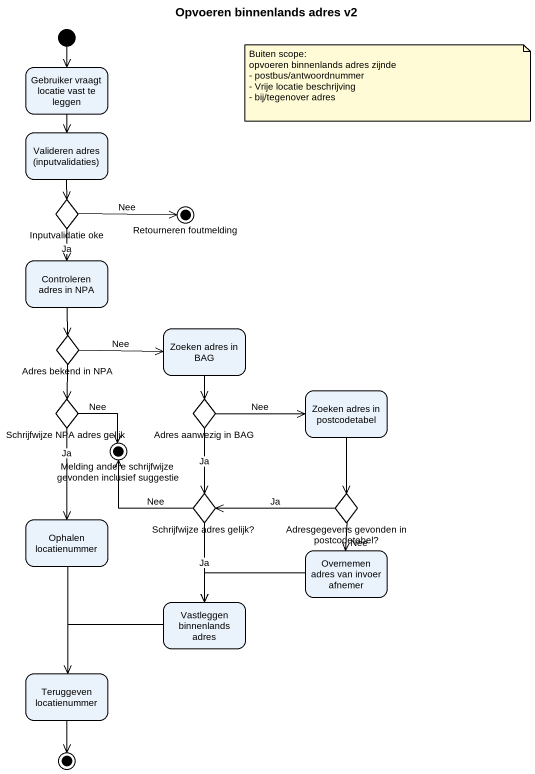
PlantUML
@startuml
title Opvoeren binnenlands adres v2
hide empty description
state "Gebruiker vraagt locatie vast te leggen" as Gebruiker_vraagt_locatie
state "Valideren adres (inputvalidaties)" as Valideren_adres
state "Inputvalidatie oke" as Inputvalidatie_oke <<choice>>
state "Retourneren foutmelding" as Retourneren_foutmelding <<end>>
state "Controleren adres in NPA" as Controleren_adres_in_NPA
state "Adres bekend in NPA" as Adres_bekend_in_NPA <<choice>>
state "Zoeken adres in BAG" as Zoeken_adres_in_BAG
state "Schrijfwijze NPA adres gelijk" as Schrijfwijze_NPA_adres <<choice>>
state "Adres aanwezig in BAG" as Adres_aanwezig_in_BAG <<choice>>
state "Zoeken adres in postcodetabel" as Zoeken_adres_in
state "Melding andere schrijfwijze gevonden inclusief suggestie" as Melding_andere_schrijfwijze <<end>>
state "Schrijfwijze adres gelijk?" as Schrijfwijze_adres_gelijk <<choice>>
state "Adresgegevens gevonden in postcodetabel?" as Adresgegevens_gevonden_in <<choice>>
state "Ophalen locatienummer" as Ophalen_locatienummer
state "Overnemen adres van invoer afnemer" as Overnemen_adres_van_invoer
state "Vastleggen binnenlands adres" as Vastleggen_binnenlands_adres
state "Teruggeven locatienummer" as Teruggeven_locatienummer
state final1 <<end>>
[*] --> Gebruiker_vraagt_locatie
Gebruiker_vraagt_locatie --> Valideren_adres
Valideren_adres --> Inputvalidatie_oke
Inputvalidatie_oke -right-> Retourneren_foutmelding : Nee
Inputvalidatie_oke --> Controleren_adres_in_NPA : Ja
Controleren_adres_in_NPA --> Adres_bekend_in_NPA
Adres_bekend_in_NPA -right-> Zoeken_adres_in_BAG : Nee
Adres_bekend_in_NPA --> Schrijfwijze_NPA_adres
Zoeken_adres_in_BAG --> Adres_aanwezig_in_BAG
Schrijfwijze_NPA_adres --> Melding_andere_schrijfwijze : Nee
Schrijfwijze_NPA_adres --> Ophalen_locatienummer : Ja
Adres_aanwezig_in_BAG -right-> Zoeken_adres_in : Nee
Adres_aanwezig_in_BAG --> Schrijfwijze_adres_gelijk : Ja
Zoeken_adres_in --> Adresgegevens_gevonden_in
Schrijfwijze_adres_gelijk -up-> Melding_andere_schrijfwijze : Nee
Schrijfwijze_adres_gelijk --> Vastleggen_binnenlands_adres : Ja
Adresgegevens_gevonden_in -left-> Schrijfwijze_adres_gelijk : Ja
Adresgegevens_gevonden_in --> Overnemen_adres_van_invoer : Nee
Ophalen_locatienummer --> Teruggeven_locatienummer
Overnemen_adres_van_invoer -left-> Vastleggen_binnenlands_adres
Vastleggen_binnenlands_adres -left-> Teruggeven_locatienummer
Teruggeven_locatienummer --> final1
note as N1
  Buiten scope:
  opvoeren binnenlands adres zijnde
  - postbus/antwoordnummer
  - Vrije locatie beschrijving
  - bij/tegenover adres
end note
@enduml
